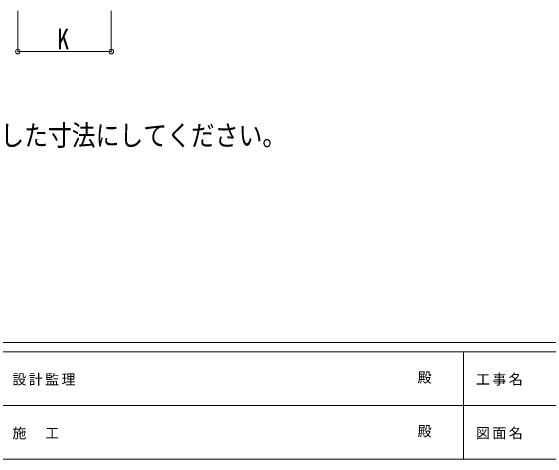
# Model space of a CAD drawing. Units: millimetres, scale not verified. Extents: x -11181 to 11305, y -7804 to 7716.
# Drawn here: x -4415 to 188, y -7804 to -3964 of the extents above; entities that cross this region are included whole.
import ezdxf
from ezdxf.enums import TextEntityAlignment as Align

# ---------------------------------------------------------------- set-up
doc = ezdxf.new("R2010")
doc.units = ezdxf.units.MM
doc.header["$LTSCALE"] = 40
doc.header["$PDMODE"] = 32
doc.header["$PDSIZE"] = 40
doc.layers.add('0-0_0', color=4, linetype='Continuous', lineweight=9)
doc.layers.add('F-0', color=7, linetype='Continuous', lineweight=9)
doc.styles.add('ＭＳ ゴシック', font='')
doc.styles.get('ＭＳ ゴシック').set_extended_font_data('MS Gothic')

msp = doc.modelspace()

# ---------------------------------------------------------------- linework, layer by layer
at = {"layer": '0-0_0', "color": 6}
msp.add_line((-4354.44, -4312.98), (-4354.44, -3963.98), dxfattribs=at)
msp.add_lwpolyline([(-4354.44, -4312.98), (-3554.44, -4312.98), (-3554.44, -3963.98)], dxfattribs=at)
for p in [(-4354.44, -4312.98), (-3554.44, -4312.98)]:
    msp.add_point(p, dxfattribs=at)
at = {"layer": 'F-0', "color": 5}
for p, q in [((-11180.61, -6803.54), (10739.39, -6803.54)), ((-11180.61, -6883.54), (7183.72, -6883.54)), ((-536.28, -6883.54), (-536.28, -7803.54)), ((-4536.28, -7343.54), (3663.72, -7343.54)), ((-11180.61, -7803.54), (10739.39, -7803.54))]:
    msp.add_line(p, q, dxfattribs=at)

# ---------------------------------------------------------------- texts
at = {"layer": '0-0_0', "color": 7, "style": 'ＭＳ ゴシック', "width": 0.85}
for s, p in [('K', (-4016.94, -4346.56)), ('・H2500(H2800)の場合、H1,H2,H3は145(445)足した寸法にしてください。', (-8782.76, -5171.93))]:
    msp.add_text(s, height=176, dxfattribs=at).set_placement(p, align=Align.BOTTOM_LEFT)
at = {"layer": 'F-0', "style": 'ＭＳ ゴシック'}
for p in [(-930.57, -7173.54), (-930.57, -7633.54)]:
    msp.add_text('殿', height=87.98, dxfattribs=at).set_placement(p, align=Align.BOTTOM_LEFT)
at = {"layer": 'F-0', "char_height": 87.98, "attachment_point": 7, "style": 'ＭＳ ゴシック'}
for s, insert in [('\\T1.17;設計監理', (-4401.18, -7173.54)), ('\\T1.17;工事名', (-430.81, -7173.54)), ('\\T1.17;施\u3000工', (-4401.18, -7633.54)), ('\\T1.17;図面名', (-430.81, -7633.54))]:
    msp.add_mtext(s, dxfattribs=dict(at, insert=insert))

doc.saveas('drawing.dxf')
